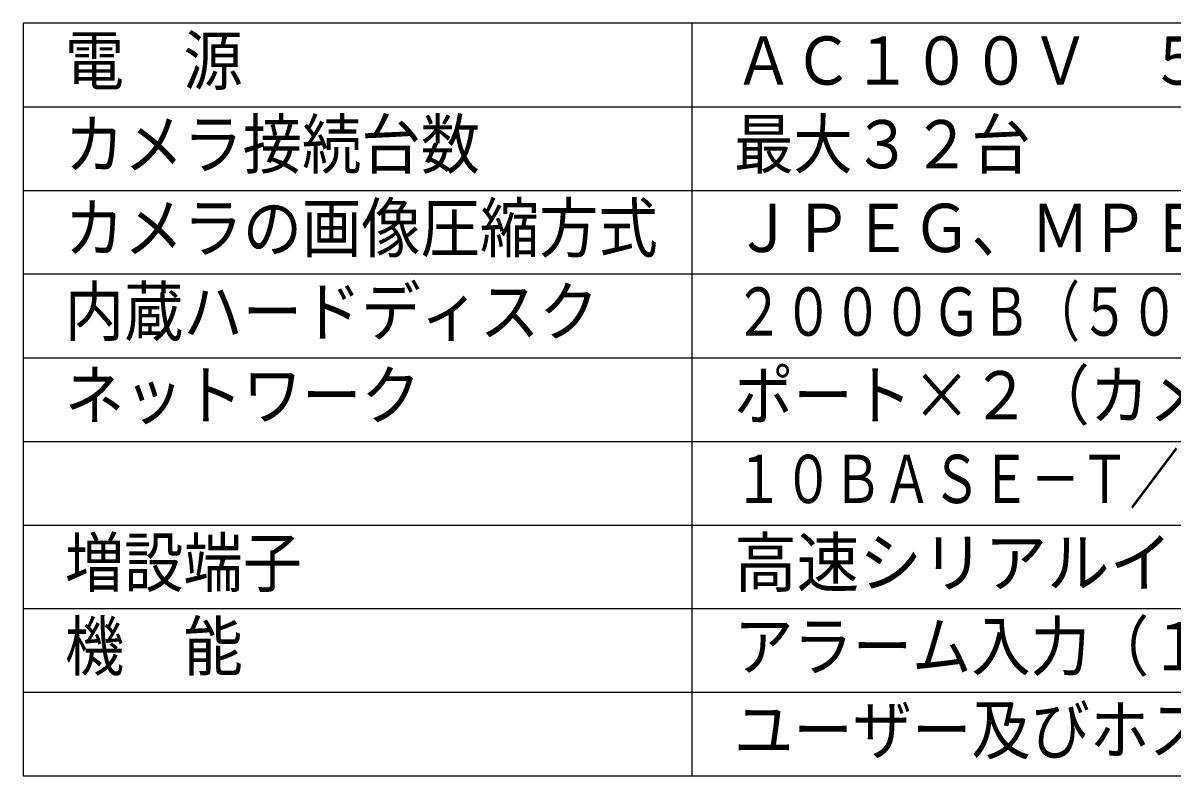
# Model space of a CAD drawing. Units: millimetres, scale not verified. Extents: x -63 to 63, y -57 to 57.
# Drawn here: x -62.5 to 6.2, y -56.5 to -11.5 of the extents above; entities that cross this region are included whole.
import ezdxf
from ezdxf.enums import TextEntityAlignment as Align

# ---------------------------------------------------------------- set-up
doc = ezdxf.new("R2010")
doc.units = ezdxf.units.MM
doc.header["$LTSCALE"] = 0.190236
doc.layers.add('0-0_MOJI1', color=2, linetype='Continuous')
doc.layers.add('0-3_WAKU', color=3, linetype='Continuous')
doc.styles.add('ＭＳ ゴシック', font='')
doc.styles.get('ＭＳ ゴシック').set_extended_font_data('MS Gothic')

msp = doc.modelspace()

# ---------------------------------------------------------------- linework, layer by layer
at = {"layer": '0-3_WAKU', "color": 4}
for p, q in [((-62.5001, -11.5), (-62.5001, -56.5001)), ((62.5001, -11.5), (-62.5001, -11.5)), ((-22.5, -56.5001), (-22.5, -11.5)), ((-62.5001, -56.5001), (62.5001, -56.5001))]:
    msp.add_line(p, q, dxfattribs=at)
at = {"layer": '0-3_WAKU', "color": 1}
for p, q in [((-62.5001, -16.5), (62.5001, -16.5)), ((-62.5001, -21.5), (62.5001, -21.5)), ((-62.5001, -26.5), (62.5001, -26.5)), ((-62.5001, -31.5001), (62.5001, -31.5001)), ((-62.5001, -36.5001), (62.5001, -36.5001)), ((-62.5001, -41.5001), (62.5001, -41.5001)), ((-62.5001, -46.5001), (62.5001, -46.5001)), ((-62.5001, -51.5001), (62.5001, -51.5001))]:
    msp.add_line(p, q, dxfattribs=at)

# ---------------------------------------------------------------- texts
at = {"layer": '0-0_MOJI1', "style": 'ＭＳ ゴシック'}
for s, width, p in [('電\u3000源', 0.9, (-60.0001, -16.0551)), ('ＡＣ１００Ｖ\u3000５０／６０Ｈｚ', 0.9, (-20, -16.0551)), ('カメラ接続台数', 0.9, (-60.0001, -21.0552)), ('最大３２台', 0.9, (-20, -21.0552)), ('カメラの画像圧縮方式', 0.9, (-60.0001, -26.0552)), ('ＪＰＥＧ、ＭＰＥＧ－４カメラ対応', 0.9, (-20, -26.0552)), ('内蔵ハードディスク', 0.9, (-60.0001, -31.0552)), ('２０００ＧＢ（５００ＧＢ×４） 実記録容量：１５００ＧＢ', 0.75, (-20, -31.0552)), ('ネットワーク', 0.9, (-60.0001, -36.0552)), ('ポート×２（カメラ\u3000ＰＣ用）', 0.9, (-20, -36.0552)), ('１０ＢＡＳＥ－Ｔ／１００ＢＡＳＥ－Ｔｘ （ＲＪ－４５）', 0.75, (-20, -41.0552)), ('増設端子', 0.9, (-60.0001, -46.0552)), ('高速シリアルインターフェース(増設ＨＤＤ用)', 0.95, (-20, -46.0552)), ('機\u3000能', 0.9, (-60.0001, -51.0552)), ('アラーム入力（１６）、マルチレコーディング', 0.9, (-20, -51.0552)), ('ユーザー及びホスト認証、スケジュール録画', 0.9, (-20, -56.0552))]:
    msp.add_text(s, height=2.887, dxfattribs=dict(at, width=width)).set_placement(p, align=Align.BOTTOM_LEFT)

doc.saveas('drawing.dxf')
